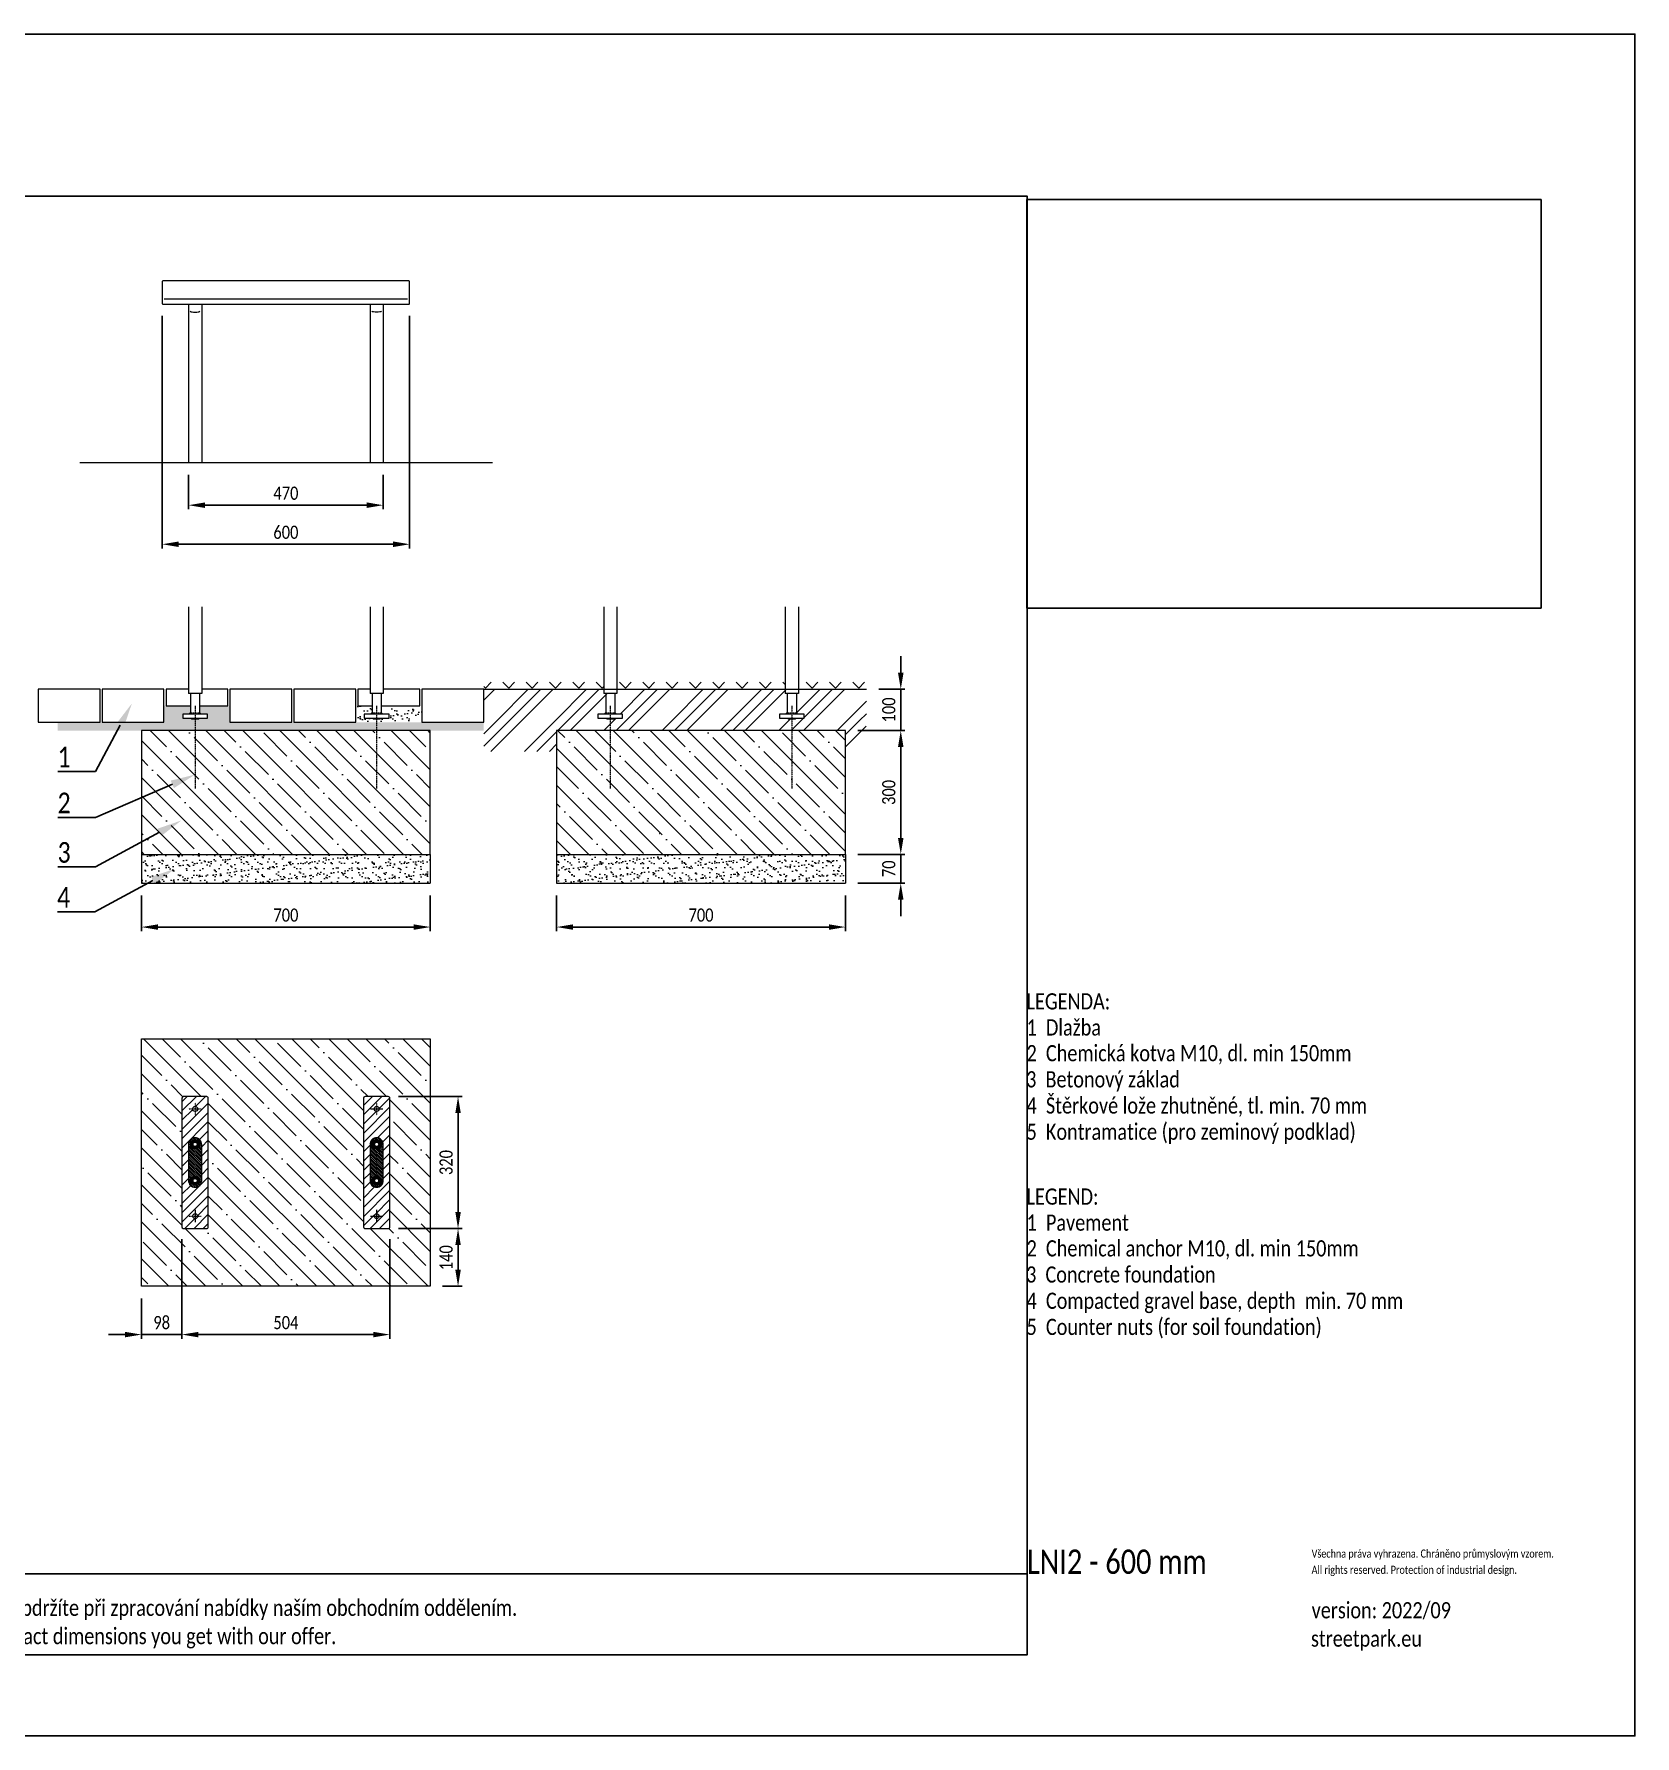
# Model space of a CAD drawing. Header units: millimetres. Extents: x 5064 to 10900, y 3085 to 7211.
# Drawn here: x 7020 to 10900, y 3085 to 7211 of the extents above; entities that cross this region are included whole.
import ezdxf
from ezdxf import colors
from ezdxf.entities.mleader import LeaderData, LeaderLine
from ezdxf.math import Vec2, Vec3

# ---------------------------------------------------------------- set-up
doc = ezdxf.new("R2010")
doc.units = ezdxf.units.MM
doc.header["$LTSCALE"] = 0.3
doc.header["$XCLIPFRAME"] = 2
doc.linetypes.add('DashDot', pattern=[15, 9, -3, 0, -3])
doc.layers.add('Nekreslit', color=6, linetype='Continuous', plot=False)
doc.layers.add('SRAFY', color=251, linetype='Continuous', lineweight=13)
doc.styles.add('Calibri', font='calibri.ttf', dxfattribs={"width": 0.8})
doc.styles.add('SEACAD_Arial', font='calibri.ttf', dxfattribs={"width": 0.8})
doc.dimstyles.new('ISO-25', dxfattribs={"dimtxt": 1.6, "dimasz": 2, "dimexe": 0.5, "dimexo": 1.5, "dimtad": 1, "dimdec": 0, "dimtxsty": 'SEACAD_Arial', "dimcen": 2, "dimadec": 0, "dimazin": 0, "dimtfac": 1, "dimtdec": 0, "dimtmove": 0, "dimatfit": 3, "dimfxl": 1, "dimarcsym": 0})
picture_1 = doc.add_image_def('image1.jpg', size_in_pixel=(1600, 1200))
pattern_1 = [(37.5, (-135.522, 162.386), (-0.800016, 24.470662), [0, -19.304, 0, -21.59, 0, -20.6375]), (7.5, (-135.52, 162.386), (22.47616, 35.84126), [0, -10.414, 0, -17.399, 0, -6.6675]), (327.5, (-151.143, 162.386), (39.54962, 0.07186), [0, -6.35, 0, -22.86, 0, -29.845]), (317.5, (-151.143, 162.386), (38.17782, 11.14647), [0, -3.175, 0, -14.986, 0, -17.145])]
pattern_2 = [(135, (-135.52, 162.386), (-44.90128, -44.90128), []), (135, (-135.52, 207.29), (-44.90128, -44.90128), [79.375, -15.875, 0, -15.875])]
pattern_3 = [(135, (268.2136, 162.3856), (-2.245064, -2.245064), [])]

# ---------------------------------------------------------------- blocks, each defined once
blk = doc.blocks.new('*D175')
at = {"color": 0, "lineweight": -2, "transparency": 16777216}
for p, q in [((9016.3, 5522.9), (9130.4, 5522.9)), ((9120.4, 5482.9), (9120.4, 5262.7)), ((9016.4, 5222.7), (9130.4, 5222.7))]:
    blk.add_line(p, q, dxfattribs=at)
at = {"color": 0, "transparency": 16777216}
for points in [[(9113.7, 5482.9), (9127.1, 5482.9), (9120.4, 5522.9)], [(9113.7, 5262.7), (9127.1, 5262.7), (9120.4, 5222.7)]]:
    blk.add_solid(points, dxfattribs=at)
at = {"layer": 'Defpoints', "color": 0, "transparency": 16777216}
for p in [(8986.3, 5522.9), (8986.4, 5222.7), (9120.4, 5222.7)]:
    blk.add_point(p, dxfattribs=at)
at = {"color": 0, "transparency": 16777216, "insert": (9091.5, 5372.8), "char_height": 32, "attachment_point": 5, "rotation": 90, "style": 'SEACAD_Arial'}
blk.add_mtext('300', dxfattribs=at)
blk = doc.blocks.new('*D176')
at = {"color": 0, "lineweight": -2, "transparency": 16777216}
for p, q in [((9120.4, 5262.7), (9120.4, 5302.7)), ((9016.4, 5222.7), (9130.4, 5222.7)), ((9120.4, 5222.7), (9120.4, 5152.7)), ((9016.3, 5152.7), (9130.4, 5152.7)), ((9120.4, 5112.7), (9120.4, 5072.7))]:
    blk.add_line(p, q, dxfattribs=at)
at = {"color": 0, "transparency": 16777216}
for points in [[(9113.7, 5262.7), (9127.1, 5262.7), (9120.4, 5222.7)], [(9113.7, 5112.7), (9127.1, 5112.7), (9120.4, 5152.7)]]:
    blk.add_solid(points, dxfattribs=at)
at = {"layer": 'Defpoints', "color": 0, "transparency": 16777216}
for p in [(8986.4, 5222.7), (8986.3, 5152.7), (9120.4, 5152.7)]:
    blk.add_point(p, dxfattribs=at)
at = {"color": 0, "transparency": 16777216, "insert": (9091.5, 5187.7), "char_height": 32, "attachment_point": 5, "rotation": 90, "style": 'SEACAD_Arial'}
blk.add_mtext('70', dxfattribs=at)
blk = doc.blocks.new('*D177')
at = {"color": 0, "lineweight": -2, "transparency": 16777216}
for p, q in [((7280, 5122.7), (7280, 5036.4)), ((7980, 5122.7), (7980, 5036.4)), ((7320, 5046.4), (7940, 5046.4))]:
    blk.add_line(p, q, dxfattribs=at)
at = {"color": 0, "transparency": 16777216}
for points in [[(7320, 5053), (7320, 5039.7), (7280, 5046.4)], [(7940, 5053), (7940, 5039.7), (7980, 5046.4)]]:
    blk.add_solid(points, dxfattribs=at)
at = {"layer": 'Defpoints', "color": 0, "transparency": 16777216}
for p in [(7280, 5152.7), (7980, 5152.7), (7980, 5046.4)]:
    blk.add_point(p, dxfattribs=at)
at = {"color": 0, "transparency": 16777216, "insert": (7630, 5075.3), "char_height": 32, "attachment_point": 5, "style": 'SEACAD_Arial'}
blk.add_mtext('700', dxfattribs=at)
blk = doc.blocks.new('*D178')
at = {"color": 0, "lineweight": -2, "transparency": 16777216}
for p, q in [((9120.4, 5662.8), (9120.4, 5702.8)), ((9067, 5622.8), (9130.4, 5622.8)), ((9120.4, 5522.9), (9120.4, 5622.8)), ((9016.3, 5522.9), (9130.4, 5522.9)), ((9120.4, 5482.9), (9120.4, 5442.9))]:
    blk.add_line(p, q, dxfattribs=at)
at = {"color": 0, "transparency": 16777216}
for points in [[(9113.7, 5662.8), (9127.1, 5662.8), (9120.4, 5622.8)], [(9113.7, 5482.9), (9127.1, 5482.9), (9120.4, 5522.9)]]:
    blk.add_solid(points, dxfattribs=at)
at = {"layer": 'Defpoints', "color": 0, "transparency": 16777216}
for p in [(9037, 5622.8), (9120.4, 5622.8), (8986.3, 5522.9)]:
    blk.add_point(p, dxfattribs=at)
at = {"color": 0, "transparency": 16777216, "insert": (9091.5, 5572.8), "char_height": 32, "attachment_point": 5, "rotation": 90, "style": 'SEACAD_Arial'}
blk.add_mtext('100', dxfattribs=at)
blk = doc.blocks.new('*D183')
at = {"color": 0, "lineweight": -2, "transparency": 16777216}
for p, q in [((7330, 6528.5), (7330, 5964.5)), ((7930, 6528.3), (7930, 5964.5)), ((7370, 5974.5), (7890, 5974.5))]:
    blk.add_line(p, q, dxfattribs=at)
at = {"color": 0, "transparency": 16777216}
for points in [[(7370, 5981.2), (7370, 5967.8), (7330, 5974.5)], [(7890, 5981.2), (7890, 5967.8), (7930, 5974.5)]]:
    blk.add_solid(points, dxfattribs=at)
at = {"layer": 'Defpoints', "color": 0, "transparency": 16777216}
for p in [(7330, 6558.5), (7930, 6558.3), (7930, 5974.5)]:
    blk.add_point(p, dxfattribs=at)
at = {"color": 0, "transparency": 16777216, "insert": (7630, 6003.4), "char_height": 32, "attachment_point": 5, "style": 'SEACAD_Arial'}
blk.add_mtext('600', dxfattribs=at)
blk = doc.blocks.new('*D184')
at = {"color": 0, "lineweight": -2, "transparency": 16777216}
for p, q in [((7394, 6142.8), (7394, 6059.2)), ((7866, 6142.8), (7866, 6059.2)), ((7434, 6069.2), (7826, 6069.2))]:
    blk.add_line(p, q, dxfattribs=at)
at = {"color": 0, "transparency": 16777216}
for points in [[(7434, 6075.9), (7434, 6062.5), (7394, 6069.2)], [(7826, 6075.9), (7826, 6062.5), (7866, 6069.2)]]:
    blk.add_solid(points, dxfattribs=at)
at = {"layer": 'Defpoints', "color": 0, "transparency": 16777216}
for p in [(7394, 6172.8), (7866, 6172.8), (7866, 6069.2)]:
    blk.add_point(p, dxfattribs=at)
at = {"color": 0, "transparency": 16777216, "insert": (7630, 6098.1), "char_height": 32, "attachment_point": 5, "style": 'SEACAD_Arial'}
blk.add_mtext('470', dxfattribs=at)
blk = doc.blocks.new('*D185')
at = {"color": 0, "lineweight": -2, "transparency": 16777216}
for p, q in [((7378, 4289.5), (7378, 4048.4)), ((7882, 4289.5), (7882, 4048.4)), ((7418, 4058.4), (7842, 4058.4))]:
    blk.add_line(p, q, dxfattribs=at)
at = {"color": 0, "transparency": 16777216}
for points in [[(7418, 4065), (7418, 4051.7), (7378, 4058.4)], [(7842, 4065), (7842, 4051.7), (7882, 4058.4)]]:
    blk.add_solid(points, dxfattribs=at)
at = {"layer": 'Defpoints', "color": 0, "transparency": 16777216}
for p in [(7378, 4319.5), (7882, 4319.5), (7882, 4058.4)]:
    blk.add_point(p, dxfattribs=at)
at = {"color": 0, "transparency": 16777216, "insert": (7630, 4087.3), "char_height": 32, "attachment_point": 5, "style": 'SEACAD_Arial'}
blk.add_mtext('504', dxfattribs=at)
blk = doc.blocks.new('*D186')
at = {"color": 0, "lineweight": -2, "transparency": 16777216}
for p, q in [((7903, 4635.5), (8057.3, 4635.5)), ((8047.3, 4355.5), (8047.3, 4595.5)), ((7903, 4315.5), (8057.3, 4315.5))]:
    blk.add_line(p, q, dxfattribs=at)
at = {"color": 0, "transparency": 16777216}
for points in [[(8040.7, 4595.5), (8054, 4595.5), (8047.3, 4635.5)], [(8040.7, 4355.5), (8054, 4355.5), (8047.3, 4315.5)]]:
    blk.add_solid(points, dxfattribs=at)
at = {"layer": 'Defpoints', "color": 0, "transparency": 16777216}
for p in [(7873, 4635.5), (8047.3, 4635.5), (7873, 4315.5)]:
    blk.add_point(p, dxfattribs=at)
at = {"color": 0, "transparency": 16777216, "insert": (8018.4, 4475.5), "char_height": 32, "attachment_point": 5, "rotation": 90, "style": 'SEACAD_Arial'}
blk.add_mtext('320', dxfattribs=at)
blk = doc.blocks.new('*D187')
at = {"color": 0, "lineweight": -2, "transparency": 16777216}
for p, q in [((8286.3, 5122.7), (8286.3, 5036.4)), ((8986.3, 5122.7), (8986.3, 5036.4)), ((8326.3, 5046.4), (8946.3, 5046.4))]:
    blk.add_line(p, q, dxfattribs=at)
at = {"color": 0, "transparency": 16777216}
for points in [[(8326.3, 5053), (8326.3, 5039.7), (8286.3, 5046.4)], [(8946.3, 5053), (8946.3, 5039.7), (8986.3, 5046.4)]]:
    blk.add_solid(points, dxfattribs=at)
at = {"layer": 'Defpoints', "color": 0, "transparency": 16777216}
for p in [(8286.3, 5152.7), (8986.3, 5152.7), (8986.3, 5046.4)]:
    blk.add_point(p, dxfattribs=at)
at = {"color": 0, "transparency": 16777216, "insert": (8636.3, 5075.3), "char_height": 32, "attachment_point": 5, "style": 'SEACAD_Arial'}
blk.add_mtext('700', dxfattribs=at)
blk = doc.blocks.new('*D188')
at = {"color": 0, "lineweight": -2, "transparency": 16777216}
for p, q in [((7903, 4315.5), (8057.3, 4315.5)), ((8047.3, 4215.5), (8047.3, 4275.5)), ((8010, 4175.5), (8057.3, 4175.5))]:
    blk.add_line(p, q, dxfattribs=at)
at = {"color": 0, "transparency": 16777216}
for points in [[(8040.7, 4275.5), (8054, 4275.5), (8047.3, 4315.5)], [(8040.7, 4215.5), (8054, 4215.5), (8047.3, 4175.5)]]:
    blk.add_solid(points, dxfattribs=at)
at = {"layer": 'Defpoints', "color": 0, "transparency": 16777216}
for p in [(7873, 4315.5), (8047.3, 4315.5), (7980, 4175.5)]:
    blk.add_point(p, dxfattribs=at)
at = {"color": 0, "transparency": 16777216, "insert": (8018.4, 4244.8), "char_height": 32, "attachment_point": 5, "rotation": 90, "style": 'SEACAD_Arial'}
blk.add_mtext('140', dxfattribs=at)
blk = doc.blocks.new('*D189')
at = {"color": 0, "lineweight": -2, "transparency": 16777216}
for p, q in [((7378, 4289.5), (7378, 4048.4)), ((7280, 4145.5), (7280, 4048.4)), ((7240, 4058.4), (7200, 4058.4)), ((7378, 4058.4), (7280, 4058.4)), ((7418, 4058.4), (7458, 4058.4))]:
    blk.add_line(p, q, dxfattribs=at)
at = {"color": 0, "transparency": 16777216}
for points in [[(7240, 4065), (7240, 4051.7), (7280, 4058.4)], [(7418, 4065), (7418, 4051.7), (7378, 4058.4)]]:
    blk.add_solid(points, dxfattribs=at)
at = {"layer": 'Defpoints', "color": 0, "transparency": 16777216}
for p in [(7378, 4319.5), (7280, 4175.5), (7280, 4058.4)]:
    blk.add_point(p, dxfattribs=at)
at = {"color": 0, "transparency": 16777216, "insert": (7329, 4087.3), "char_height": 32, "attachment_point": 5, "style": 'SEACAD_Arial'}
blk.add_mtext('98', dxfattribs=at)

msp = doc.modelspace()

# ---------------------------------------------------------------- hatches: boundary and pattern name
at = {"lineweight": 5, "true_color": 0x939598}
h = msp.add_hatch(dxfattribs=at)
h.set_pattern_fill('AR-SAND', color=252, scale=0.5)
h.set_pattern_definition(pattern_1)
h.paths.add_polyline_path([(7280, 5222.7), (7280, 5152.7), (7980, 5152.7), (7980, 5222.7)])
at = {"layer": 'SRAFY'}
h = msp.add_hatch(dxfattribs=at)
h.set_pattern_fill('GOST_GROUND', color=256, scale=10)
h.set_pattern_definition([(45, (646.5, 314.47), (141.4214, -9e-15), [200]), (45, (676.5, 314.47), (141.4214, -9e-15), [200]), (45, (706.5, 314.47), (141.4214, -9e-15), [200])])
h.paths.add_polyline_path([(8446.3, 5562.8), (8446.3, 5552.8), (8386.3, 5552.8), (8386.3, 5562.8)])
h.paths.add_polyline_path([(8826.3, 5552.8), (8826.3, 5562.8), (8886.3, 5562.8), (8886.3, 5552.8)])
h.paths.add_polyline_path([(8400.3, 5612.8), (8400.3, 5622.8), (8109.5, 5622.8), (8109.5, 5472.4), (8286.3, 5472.4), (8286.4, 5522.8), (8986.4, 5522.9), (8986.3, 5481.7), (9036.9, 5481.7), (9037, 5622.8), (8432.3, 5622.8), (8432.3, 5612.8)])
h = msp.add_hatch(dxfattribs=at)
h.set_pattern_fill('TERACO', color=256, scale=20)
h.set_pattern_definition([(45, (646.563, 308.175), (-28.28427, 28.28427), [20, -20]), (135, (703.13, 308.175), (-28.28427, -28.28427), [20, -20])])
h.paths.add_polyline_path([(8400.3, 5622.8), (8400.3, 5645.9), (8109.6, 5645.9), (8109.6, 5622.8)])
h.paths.add_polyline_path([(8872.3, 5645.9), (8872.3, 5622.8), (9037, 5622.8), (9037, 5645.9)])
h.paths.add_polyline_path([(8840.3, 5622.8), (8840.3, 5645.9), (8432.3, 5645.9), (8432.3, 5622.8)])
at = {"layer": 'SRAFY', "true_color": 0x939598, "transparency": 33554610}
h = msp.add_hatch(dxfattribs=at)
h.set_pattern_fill('AR-SAND', color=252, scale=0.5)
h.set_pattern_definition(pattern_1)
edge = h.paths.add_edge_path()
edge.add_line((7399, 5582.8), (7334.5, 5582.8))
edge.add_line((7334.5, 5582.8), (7334.5, 5542.8))
edge.add_line((7334.5, 5542.8), (7410, 5542.8))
edge.add_line((7410, 5542.8), (7410, 5550.8))
edge.add_line((7410, 5550.8), (7402, 5550.8))
edge.add_arc((7402, 5551.8), 1, 180, 270, ccw=False)
edge.add_line((7401, 5551.8), (7401, 5552.8))
edge.add_line((7401, 5552.8), (7380, 5552.8))
edge.add_line((7380, 5552.8), (7380, 5562.8))
edge.add_line((7380, 5562.8), (7395, 5562.8))
edge.add_line((7395, 5562.8), (7399, 5566.8))
edge.add_line((7399, 5566.8), (7399, 5582.8))
edge = h.paths.add_edge_path()
edge.add_line((7494.5, 5582.8), (7421, 5582.8))
edge.add_line((7421, 5582.8), (7421, 5566.8))
edge.add_line((7421, 5566.8), (7425, 5562.8))
edge.add_line((7425, 5562.8), (7440, 5562.8))
edge.add_line((7440, 5562.8), (7440, 5552.8))
edge.add_line((7440, 5552.8), (7419, 5552.8))
edge.add_line((7419, 5552.8), (7419, 5551.8))
edge.add_arc((7418, 5551.8), 1, -90, 0, ccw=False)
edge.add_line((7418, 5550.8), (7410, 5550.8))
edge.add_line((7410, 5550.8), (7410, 5542.8))
edge.add_line((7410, 5542.8), (7494.5, 5542.8))
edge.add_line((7494.5, 5542.8), (7494.5, 5582.8))
h.paths.add_polyline_path([(7077, 5542.8), (7077, 5522.9), (7107.5, 5522.8), (7227.5, 5522.7), (7227.5, 5542.8)])
h.paths.add_polyline_path([(8109.7, 5522.5), (8109.7, 5542.8), (7227.5, 5542.8), (7227.5, 5522.7), (7357.5, 5522.5)])
h = msp.add_hatch(dxfattribs=at)
h.set_pattern_fill('AR-SAND', color=252, scale=0.5)
h.set_pattern_definition(pattern_1)
h.paths.add_polyline_path([(7959.5, 5582.8), (7861, 5582.8), (7861, 5566.8), (7865, 5562.8), (7880, 5562.8), (7880, 5552.8), (7859, 5552.8), (7859, 5551.8, -0.414214), (7858, 5550.8), (7850, 5550.8), (7850, 5542.8), (7959.5, 5542.8)])
h.paths.add_polyline_path([(7839, 5582.8), (7799.5, 5582.8), (7799.5, 5542.8), (7850, 5542.8), (7850, 5550.8), (7842, 5550.8, -0.414214), (7841, 5551.8), (7841, 5552.8), (7820, 5552.8), (7820, 5562.8), (7835, 5562.8), (7839, 5566.8)])
h = msp.add_hatch(dxfattribs=at)
h.set_pattern_fill('ANSI35', color=252, scale=10, angle=90)
h.set_pattern_definition(pattern_2)
h.paths.add_polyline_path([(7280, 5222.7), (7980, 5222.7), (7980, 5522.7), (7280, 5523)])
h = msp.add_hatch(dxfattribs=at)
h.set_pattern_fill('ANSI35', color=252, scale=10, angle=90)
h.set_pattern_definition(pattern_2)
h.paths.add_polyline_path([(8286.3, 5222.7), (8986.4, 5222.7), (8986.3, 5522.7), (8286.3, 5523)])
h = msp.add_hatch(dxfattribs=at)
h.set_pattern_fill('AR-SAND', color=252, scale=0.5)
h.set_pattern_definition(pattern_1)
h.paths.add_polyline_path([(8286.3, 5222.7), (8286.3, 5152.7), (8986.3, 5152.7), (8986.3, 5222.7)])
h = msp.add_hatch(dxfattribs=at)
h.set_pattern_fill('ANSI35', color=252, scale=10, angle=90)
h.set_pattern_definition(pattern_2)
h.paths.add_polyline_path([(7280, 4775.5), (7280, 4175.5), (7980, 4175.5), (7980, 4775.5)])
h.paths.add_polyline_path([(7383.1, 4315.7), (7438, 4315.5, 0.414214), (7442, 4319.5), (7442, 4631.5, 0.414214), (7438, 4635.5), (7382, 4635.5, 0.419938), (7378, 4631.4), (7378, 4319.5, 0.498282)], flags=16)
h.paths.add_polyline_path([(7823.1, 4315.7), (7878, 4315.5, 0.414214), (7882, 4319.5), (7882, 4631.5, 0.414214), (7878, 4635.5), (7822, 4635.5, 0.419938), (7818, 4631.4), (7818, 4319.5, 0.498282)], flags=16)
h.paths.add_polyline_path([(7404, 4605.5, -1), (7416, 4605.5, -1)], flags=0)
h.paths.add_polyline_path([(7856, 4605.5, -1), (7844, 4605.5, -1)], flags=0)
h.paths.add_polyline_path([(7426, 4519.5), (7426, 4431.5, -0.414214), (7410, 4415.5, -0.414214), (7394, 4431.5), (7394, 4519.5, -0.414214), (7410, 4535.5, -0.414214)], flags=0)
h.paths.add_polyline_path([(7850, 4535.5, -0.414214), (7866, 4519.5), (7866, 4431.5, -0.414214), (7850, 4415.5, -0.414214), (7834, 4431.5), (7834, 4519.5, -0.414214)], flags=0)
h.paths.add_polyline_path([(7421, 4519.5, -1), (7399, 4519.5, -1)], flags=0)
h.paths.add_polyline_path([(7861, 4519.5, -1), (7839, 4519.5, -1)], flags=0)
h.paths.add_polyline_path([(7405, 4519.5, -1), (7415, 4519.5, -1)], flags=0)
h.paths.add_polyline_path([(7855, 4519.5, -1), (7845, 4519.5, -1)], flags=0)
h.paths.add_polyline_path([(7421, 4431.5, -1), (7399, 4431.5, -1)], flags=0)
h.paths.add_polyline_path([(7861, 4431.5, -1), (7839, 4431.5, -1)], flags=0)
h.paths.add_polyline_path([(7415, 4431.5, -1), (7405, 4431.5, -1)], flags=0)
h.paths.add_polyline_path([(7855, 4431.5, -1), (7845, 4431.5, -1)], flags=0)
h.paths.add_polyline_path([(7416, 4345.5, -1), (7404, 4345.5, -1)], flags=0)
h.paths.add_polyline_path([(7856, 4345.5, -1), (7844, 4345.5, -1)], flags=0)
h = msp.add_hatch(dxfattribs=at)
h.set_pattern_fill('ANSI31', color=252, scale=5)
h.set_pattern_definition([(45, (268.214, 162.386), (-11.22532, 11.22532), [])])
h.paths.add_polyline_path([(7442, 4631.5, 0.414214), (7438, 4635.5), (7382, 4635.5, 0.419938), (7378, 4631.4), (7378, 4319.5, 0.498282), (7383.1, 4315.7), (7438, 4315.5, 0.414214), (7442, 4319.5)])
h.paths.add_polyline_path([(7410, 4535.5, -0.414214), (7426, 4519.5), (7426, 4431.5, -0.414214), (7410, 4415.5, -0.414214), (7394, 4431.5), (7394, 4519.5, -0.414214)], flags=16)
h.paths.add_polyline_path([(7421, 4519.5, -1), (7399, 4519.5, -1)], flags=0)
h.paths.add_polyline_path([(7415, 4519.5, -1), (7405, 4519.5, -1)], flags=0)
h.paths.add_polyline_path([(7404, 4605.5, -1), (7416, 4605.5, -1)], flags=16)
h.paths.add_polyline_path([(7421, 4431.5, -1), (7399, 4431.5, -1)], flags=0)
h.paths.add_polyline_path([(7415, 4431.5, -1), (7405, 4431.5, -1)], flags=0)
h.paths.add_polyline_path([(7416, 4345.5, -1), (7404, 4345.5, -1)], flags=16)
h = msp.add_hatch(dxfattribs=at)
h.set_pattern_fill('ANSI31', color=252, scale=5)
h.set_pattern_definition([(45, (-135.522, 162.386), (-11.22532, 11.22532), [])])
h.paths.add_polyline_path([(7882, 4631.5, 0.414214), (7878, 4635.5), (7850, 4635.5), (7850, 4611.5, -0.414214), (7856, 4605.5, -1), (7844, 4605.5, -0.414214), (7850, 4611.5), (7850, 4635.5), (7822, 4635.5, 0.419938), (7818, 4631.4), (7818, 4319.5, 0.333306), (7820.9, 4315.7), (7878, 4315.5, 0.414214), (7882, 4319.5)])
h.paths.add_polyline_path([(7866, 4519.5), (7866, 4431.5, -0.414214), (7850, 4415.5, -0.414214), (7834, 4431.5), (7834, 4519.5, -0.414214), (7850, 4535.5, -0.414214)], flags=16)
h.paths.add_polyline_path([(7861, 4519.5, -1), (7839, 4519.5, -1)], flags=0)
h.paths.add_polyline_path([(7855, 4519.5, -1), (7845, 4519.5, -1)], flags=0)
h.paths.add_polyline_path([(7861, 4431.5, -1), (7839, 4431.5, -1)], flags=0)
h.paths.add_polyline_path([(7855, 4431.5, -1), (7845, 4431.5, -1)], flags=0)
h.paths.add_polyline_path([(7856, 4345.5, -1), (7844, 4345.5, -1)], flags=16)
at = {"layer": 'SRAFY', "true_color": 0x939598, "transparency": 33554559}
h = msp.add_hatch(dxfattribs=at)
h.set_pattern_fill('ANSI31', color=252, angle=90)
h.set_pattern_definition(pattern_3)
h.paths.add_polyline_path([(7426, 4519.5, 0.414214), (7410, 4535.5, 0.414214), (7394, 4519.5), (7394, 4431.5, 0.414214), (7410, 4415.5, 0.414214), (7426, 4431.5)])
h.paths.add_polyline_path([(7399, 4519.5, -1), (7421, 4519.5, -1)], flags=16)
h.paths.add_polyline_path([(7405, 4519.5, -1), (7415, 4519.5, -1)], flags=0)
h.paths.add_polyline_path([(7421, 4431.5, -1), (7399, 4431.5, -1)], flags=16)
h.paths.add_polyline_path([(7415, 4431.5, -1), (7405, 4431.5, -1)], flags=0)
at = {"layer": 'SRAFY', "true_color": 0x636466, "transparency": 33554559}
h = msp.add_hatch(dxfattribs=at)
h.set_pattern_fill('ANSI31', color=251, scale=0.5)
h.set_pattern_definition([(45, (268.2136, 162.3856), (-1.12253202, 1.12253202), [])])
h.paths.add_polyline_path([(7421, 4519.5, 1), (7399, 4519.5, 1)])
h.paths.add_polyline_path([(7405, 4519.5, -1), (7415, 4519.5, -1)], flags=16)
h.paths.add_polyline_path([(7421, 4431.5, 1), (7399, 4431.5, 1)])
h.paths.add_polyline_path([(7415, 4431.5, 1), (7405, 4431.5, 1)], flags=16)
at = {"layer": 'SRAFY', "true_color": 0x939598, "transparency": 33554559}
h = msp.add_hatch(dxfattribs=at)
h.set_pattern_fill('ANSI31', color=252, angle=90)
h.set_pattern_definition(pattern_3)
h.paths.add_polyline_path([(7866, 4519.5, 0.414214), (7850, 4535.5, 0.414214), (7834, 4519.5), (7834, 4431.5, 0.414214), (7850, 4415.5, 0.414214), (7866, 4431.5)])
h.paths.add_polyline_path([(7861, 4431.5, -1), (7839, 4431.5, -1)], flags=16)
h.paths.add_polyline_path([(7839, 4519.5, -1), (7861, 4519.5, -1)], flags=16)
h.paths.add_polyline_path([(7855, 4431.5, -1), (7845, 4431.5, -1)], flags=0)
h.paths.add_polyline_path([(7845, 4519.5, -1), (7855, 4519.5, -1)], flags=0)
at = {"layer": 'SRAFY', "true_color": 0x636466, "transparency": 33554559}
h = msp.add_hatch(dxfattribs=at)
h.set_pattern_fill('ANSI31', color=251, scale=0.5)
h.set_pattern_definition([(45, (-135.5215, 162.3856), (-1.12253202, 1.12253202), [])])
h.paths.add_polyline_path([(7861, 4519.5, 1), (7839, 4519.5, 1)])
h.paths.add_polyline_path([(7845, 4519.5, -1), (7855, 4519.5, -1)], flags=16)
h.paths.add_polyline_path([(7839, 4431.5, 1), (7861, 4431.5, 1)])
h.paths.add_polyline_path([(7855, 4431.5, 1), (7845, 4431.5, 1)], flags=16)

# ---------------------------------------------------------------- linework, layer by layer
at = {"linetype": 'ByBlock', "lineweight": 15}
for p, q in [((7335.1, 6569.4), (7925.1, 6569.4)), ((7394, 6556.5), (7394, 6172.8)), ((7426, 6556.5), (7426, 6172.8)), ((7834, 6556.5), (7834, 6172.8)), ((7866, 6556.5), (7866, 6172.8)), ((7394, 5822.8), (7394, 5612.8)), ((7426, 5822.8), (7426, 5612.8)), ((7834, 5822.8), (7834, 5612.8)), ((7866, 5822.8), (7866, 5612.8)), ((8400.3, 5822.8), (8400.3, 5612.8)), ((8432.3, 5822.8), (8432.3, 5612.8)), ((8840.3, 5822.8), (8840.3, 5612.8)), ((8872.3, 5822.8), (8872.3, 5612.8)), ((7426, 5612.8), (7394, 5612.8)), ((7399, 5612.8), (7399, 5562.8)), ((7421, 5612.8), (7421, 5562.8)), ((7866, 5612.8), (7834, 5612.8)), ((7839, 5612.8), (7839, 5562.8)), ((7861, 5612.8), (7861, 5562.8)), ((8432.3, 5612.8), (8400.3, 5612.8)), ((8405.3, 5612.8), (8405.3, 5562.8)), ((8427.3, 5612.8), (8427.3, 5562.8)), ((8872.3, 5612.8), (8840.3, 5612.8)), ((8845.3, 5612.8), (8845.3, 5562.8)), ((8867.3, 5612.8), (8867.3, 5562.8)), ((7395, 5562.8), (7399, 5566.8)), ((7401, 5552.8), (7401, 5551.8)), ((7402, 5566.8), (7402, 5562.8)), ((7418, 5550.8), (7402, 5550.8)), ((7406, 5566.8), (7406, 5562.8)), ((7410, 5566.8), (7410, 5562.8)), ((7414, 5566.8), (7414, 5562.8)), ((7418, 5566.8), (7418, 5562.8)), ((7419, 5552.8), (7419, 5551.8)), ((7425, 5562.8), (7421, 5566.8)), ((7835, 5562.8), (7839, 5566.8)), ((7841, 5552.8), (7841, 5551.8)), ((7842, 5566.8), (7842, 5562.8)), ((7858, 5550.8), (7842, 5550.8)), ((7846, 5566.8), (7846, 5562.8)), ((7850, 5566.8), (7850, 5562.8)), ((7854, 5566.8), (7854, 5562.8)), ((7858, 5566.8), (7858, 5562.8)), ((7859, 5552.8), (7859, 5551.8)), ((7865, 5562.8), (7861, 5566.8)), ((8401.3, 5562.8), (8405.3, 5566.8)), ((8407.3, 5552.8), (8407.3, 5551.8)), ((8408.3, 5566.8), (8408.3, 5562.8)), ((8424.3, 5550.8), (8408.3, 5550.8)), ((8412.3, 5566.8), (8412.3, 5562.8)), ((8416.3, 5566.8), (8416.3, 5562.8)), ((8420.3, 5566.8), (8420.3, 5562.8)), ((8424.3, 5566.8), (8424.3, 5562.8)), ((8425.3, 5552.8), (8425.3, 5551.8)), ((8431.3, 5562.8), (8427.3, 5566.8)), ((8841.3, 5562.8), (8845.3, 5566.8)), ((8847.3, 5552.8), (8847.3, 5551.8)), ((8848.3, 5566.8), (8848.3, 5562.8)), ((8864.3, 5550.8), (8848.3, 5550.8)), ((8852.3, 5566.8), (8852.3, 5562.8)), ((8856.3, 5566.8), (8856.3, 5562.8)), ((8860.3, 5566.8), (8860.3, 5562.8)), ((8864.3, 5566.8), (8864.3, 5562.8)), ((8865.3, 5552.8), (8865.3, 5551.8)), ((8871.3, 5562.8), (8867.3, 5566.8))]:
    msp.add_line(p, q, dxfattribs=at)
at = {"color": 252, "lineweight": 5, "true_color": 0x939598}
for p, q in [((7130.8, 6172.8), (8130.8, 6172.8)), ((8109.5, 5622.8), (9037, 5622.8))]:
    msp.add_line(p, q, dxfattribs=at)
at = {"linetype": 'DashDot', "lineweight": 9}
for p, q in [((7410, 5582.8), (7410, 5382.5)), ((7850, 5582.8), (7850, 5382.5)), ((8416.3, 5582.8), (8416.3, 5382.5)), ((8856.3, 5582.8), (8856.3, 5382.5))]:
    msp.add_line(p, q, dxfattribs=at)
at = {"linetype": 'DashDot', "lineweight": 9, "ltscale": 0.05}
for p, q in [((7395, 4605.5), (7425, 4605.5)), ((7410, 4620.5), (7410, 4590.5)), ((7835, 4605.5), (7865, 4605.5)), ((7850, 4620.5), (7850, 4590.5)), ((7395, 4345.5), (7425, 4345.5)), ((7410, 4360.5), (7410, 4330.5)), ((7835, 4345.5), (7865, 4345.5)), ((7850, 4360.5), (7850, 4330.5))]:
    msp.add_line(p, q, dxfattribs=at)
at = {"linetype": 'ByBlock', "lineweight": 15}
msp.add_lwpolyline([(7930, 6610.8, 0.414214), (7928, 6612.8), (7332.1, 6612.8, 0.414214), (7330.1, 6610.8), (7330.1, 6558.5, 0.414214), (7332.1, 6556.5), (7928, 6556.5, 0.414214), (7930, 6558.5), (7930, 6610.8)], format="xyb", dxfattribs=at)
at = {"color": 252, "lineweight": 5, "true_color": 0x939598}
for points in [[(7029.5, 5542.8), (7179.5, 5542.8), (7179.5, 5622.8), (7029.5, 5622.8)], [(7184.5, 5542.8), (7334.5, 5542.8), (7334.5, 5622.8), (7184.5, 5622.8)], [(7494.5, 5542.8), (7644.5, 5542.8), (7644.5, 5622.8), (7494.5, 5622.8)], [(7649.5, 5542.8), (7799.5, 5542.8), (7799.5, 5622.8), (7649.5, 5622.8)], [(7959.5, 5542.8), (8109.5, 5542.8), (8109.5, 5622.8), (7959.5, 5622.8)], [(7280, 5222.7), (7980, 5222.7), (7980, 5522.7), (7280, 5523)], [(8286.3, 5222.7), (8986.4, 5222.7), (8986.3, 5522.7), (8286.3, 5523)], [(7280, 4775.5), (7980, 4775.5), (7980, 4175.5), (7280, 4175.5)]]:
    msp.add_lwpolyline(points, close=True, dxfattribs=at)
for points in [[(7394, 5622.8), (7339.5, 5622.8), (7339.5, 5582.8), (7399, 5582.8)], [(7421, 5582.8), (7489.5, 5582.8), (7489.5, 5622.8), (7426, 5622.8)], [(7834, 5622.8), (7804.5, 5622.8), (7804.5, 5582.8), (7839, 5582.8)], [(7861, 5582.8), (7954.5, 5582.8), (7954.5, 5622.8), (7866, 5622.8)]]:
    msp.add_lwpolyline(points, dxfattribs=at)
at = {"linetype": 'ByBlock', "lineweight": 15}
for points in [[(7380, 5552.8), (7440, 5552.8), (7440, 5562.8), (7380, 5562.8)], [(7820, 5552.8), (7880, 5552.8), (7880, 5562.8), (7820, 5562.8)], [(8386.3, 5552.8), (8446.3, 5552.8), (8446.3, 5562.8), (8386.3, 5562.8)], [(8826.3, 5552.8), (8886.3, 5552.8), (8886.3, 5562.8), (8826.3, 5562.8)]]:
    msp.add_lwpolyline(points, close=True, dxfattribs=at)
for points in [[(7442, 4319.5), (7442, 4631.5, 0.414214), (7438, 4635.5), (7382, 4635.5, 0.40851), (7378, 4631.6), (7378, 4319.5, 0.333305), (7380.9, 4315.7), (7438, 4315.5, 0.414214)], [(7882, 4319.5), (7882, 4631.5, 0.414214), (7878, 4635.5), (7822, 4635.5, 0.40851), (7818, 4631.6), (7818, 4319.5, 0.333305), (7820.9, 4315.7), (7878, 4315.5, 0.414214)], [(7426, 4431.5), (7426, 4519.5, 0.414214), (7410, 4535.5), (7410, 4535.5, 0.414214), (7394, 4519.5), (7394, 4431.5, 0.414214), (7410, 4415.5), (7410, 4415.5, 0.414214)], [(7866, 4431.5), (7866, 4519.5, 0.414214), (7850, 4535.5), (7850, 4535.5, 0.414214), (7834, 4519.5), (7834, 4431.5, 0.414214), (7850, 4415.5), (7850, 4415.5, 0.414214)]]:
    msp.add_lwpolyline(points, format="xyb", close=True, dxfattribs=at)
at = {"linetype": 'Continuous'}
for centre in [(9037, 5622.8), (9037, 5622.8), (8536.3, 5272.7)]:
    msp.add_circle(centre, 0.01, dxfattribs=at)
at = {"linetype": 'ByBlock', "lineweight": 15}
for centre, radius in [((7410, 4605.5), 6), ((7850, 4605.5), 6), ((7410, 4519.5), 5), ((7850, 4519.5), 5), ((7410, 4431.5), 5), ((7850, 4431.5), 5), ((7410, 4345.5), 6), ((7850, 4345.5), 6)]:
    msp.add_circle(centre, radius, dxfattribs=at)
at = {"linetype": 'ByBlock', "lineweight": 15, "ltscale": 20}
for centre in [(7410, 4519.5), (7850, 4519.5), (7410, 4431.5), (7850, 4431.5)]:
    msp.add_circle(centre, 11, dxfattribs=at)
at = {"linetype": 'ByBlock', "lineweight": 15}
for centre, start, end in [((7402, 5551.8), 180, 270), ((7418, 5551.8), 270, 0), ((7842, 5551.8), 180, 270), ((7858, 5551.8), 270, 0), ((8408.3, 5551.8), 180, 270), ((8424.3, 5551.8), 270, 0), ((8848.3, 5551.8), 180, 270), ((8864.3, 5551.8), 270, 0)]:
    msp.add_arc(centre, 1, start, end, dxfattribs=at)
msp.add_ellipse((7410, 6540), major_axis=(-12, 0), ratio=0.25, start_param=0.25268, end_param=2.888912, dxfattribs=at)
at = {"linetype": 'ByBlock', "lineweight": 15, "extrusion": (0, 0, -1)}
msp.add_ellipse((7850, 6540), major_axis=(12, 0), ratio=0.25, start_param=0.25268, end_param=2.888912, dxfattribs=at)
at = {"layer": 'Nekreslit'}
msp.add_line((5457.4, 3478.3), (9426.4, 3478.3), dxfattribs=at)
for points in [[(5064.4, 3085.3), (10900, 3085.3), (10900, 7211.5), (5064.4, 7211.5)], [(5457.4, 3281.8), (9426.4, 3281.8), (9426.4, 6818.5), (5457.4, 6818.5)]]:
    msp.add_lwpolyline(points, close=True, dxfattribs=at)
at = {"layer": 'SRAFY', "color": 252, "lineweight": 5, "true_color": 0x939598}
for p, q in [((7280, 5222.7), (7280, 5152.7)), ((7980, 5222.7), (7980, 5152.7)), ((8286.3, 5222.7), (8286.3, 5152.7)), ((8986.3, 5222.7), (8986.3, 5152.7)), ((7280, 5152.7), (7980, 5152.7)), ((8286.3, 5152.7), (8986.3, 5152.7))]:
    msp.add_line(p, q, dxfattribs=at)

# ---------------------------------------------------------------- texts
at = {"style": 'Calibri', "width": 0.8}
for s, height, p in [('LEGENDA:', 39.3, (9425.3, 4846.6)), ('1  Dlažba', 39.3, (9425.3, 4783.4)), ('2  Chemická kotva M10, dl. min 150mm', 39.297, (9425.3, 4721)), ('3  Betonový základ', 39.297, (9424.2, 4657.6)), ('4  Štěrkové lože zhutněné, tl. min. 70 mm', 39.297, (9425.3, 4594.1)), ('5  Kontramatice (pro zeminový podklad)', 39.297, (9425.3, 4530.6)), ('LEGEND:', 39.3, (9425.3, 4373.3)), ('1  Pavement', 39.297, (9425.3, 4310.2)), ('2  Chemical anchor M10, dl. min 150mm', 39.297, (9425.3, 4247.8)), ('3  Concrete foundation', 39.297, (9424.2, 4184.4)), ('4  Compacted gravel base, depth  min. 70 mm', 39.297, (9425.3, 4120.8)), ('5  Counter nuts (for soil foundation)', 39.297, (9425.3, 4057.4)), ('LNI2 - 600 mm ', 58.946, (9426.4, 3478.3)), ('Všechna práva vyhrazena. Chráněno průmyslovým vzorem.', 19.649, (10116.3, 3517.6)), ('All rights reserved. Protection of industrial design.', 19.649, (10116.3, 3478.3)), ('Rozměry výrobků, základů a kotvení jsou pouze orientační. Přesné rozměry obdržíte při zpracování nabídky naším obchodním oddělením.', 39.2953, (5462.7, 3376.4)), ('version: 2022/09', 39.297, (10116.3, 3370.4)), ('Dimensions of products, fundations and anchors are informative only. The exact dimensions you get with our offer.', 39.2953, (5461.1, 3307.8)), ('streetpark.eu', 39.297, (10114.8, 3301.7))]:
    msp.add_text(s, height=height, dxfattribs=at).set_placement(p)

# ---------------------------------------------------------------- dimensions: what is measured, and where the dimension line sits
for base, p1, p2, picture, middle in [((7930, 5974.5), (7330, 6558.5), (7930, 6558.3), '*D183', (7630, 6003.4)), ((7280, 4058.4), (7378, 4319.5), (7280, 4175.5), '*D189', (7329, 4087.3)), ((7882, 4058.4), (7378, 4319.5), (7882, 4319.5), '*D185', (7630, 4087.3))]:
    dim = msp.add_linear_dim(base=base, p1=p1, p2=p2, dimstyle='ISO-25')
    dim.commit()
    dim.dimension.update_dxf_attribs({"geometry": picture, "text_midpoint": middle})
dim = msp.add_linear_dim(base=(7866, 6069.2), p1=(7394, 6172.8), p2=(7866, 6172.8), dimstyle='ISO-25', override={"dimrnd": 10})
dim.commit()
dim.dimension.update_dxf_attribs({"geometry": '*D184', "text_midpoint": (7630, 6069.2), "dimtype": 160})
for base, p1, p2, picture, middle in [((9120.4, 5622.8), (8986.3, 5522.9), (9037, 5622.8), '*D178', (9091.5, 5572.8)), ((8047.3, 4635.5), (7873, 4315.5), (7873, 4635.5), '*D186', (8018.4, 4475.5))]:
    dim = msp.add_linear_dim(base=base, p1=p1, p2=p2, angle=90, dimstyle='ISO-25')
    dim.commit()
    dim.dimension.update_dxf_attribs({"geometry": picture, "text_midpoint": middle})
for base, p1, p2, override, picture, middle in [((9120.4, 5222.7), (8986.3, 5522.9), (8986.4, 5222.7), {"dimscale": 0}, '*D175', (9091.5, 5372.8)), ((9120.4, 5152.7), (8986.4, 5222.7), (8986.3, 5152.7), {"dimscale": 0, "dimtmove": 1}, '*D176', (9091.5, 5187.7))]:
    dim = msp.add_linear_dim(base=base, p1=p1, p2=p2, angle=90, dimstyle='ISO-25', override=override)
    dim.commit()
    dim.dimension.update_dxf_attribs({"geometry": picture, "text_midpoint": middle})
for base, p1, p2, picture, middle in [((7980, 5046.4), (7280, 5152.7), (7980, 5152.7), '*D177', (7630, 5075.3)), ((8986.3, 5046.4), (8286.3, 5152.7), (8986.3, 5152.7), '*D187', (8636.3, 5075.3))]:
    dim = msp.add_linear_dim(base=base, p1=p1, p2=p2, dimstyle='ISO-25', override={"dimscale": 0, "dimtix": 0, "dimtofl": 1, "dimtmove": 0, "dimatfit": 3})
    dim.commit()
    dim.dimension.update_dxf_attribs({"geometry": picture, "text_midpoint": middle})
dim = msp.add_linear_dim(base=(8047.3, 4315.5), p1=(7980, 4175.5), p2=(7873, 4315.5), angle=90, dimstyle='ISO-25')
dim.commit()
dim.dimension.update_dxf_attribs({"geometry": '*D188', "text_midpoint": (8047.3, 4244.8), "dimtype": 160})

# ---------------------------------------------------------------- pictures from other files: only their frames are drawn
at = {"color": 7, "true_color": 0xffffff}
image = msp.add_image(picture_1, insert=(9366.6, 5710.6), size_in_units=(2188.1, 1641.1), dxfattribs=at)
image.set_boundary_path([(42.97, 395.62), (954.7, 1119.65)])

# ---------------------------------------------------------------- leaders
ml = msp.add_multileader_mtext('Standard')
ml.set_content('1', color=256, style='SEACAD_Arial')
ml.set_leader_properties()
ml.build(insert=Vec2(0, 0))
ml.multileader.update_dxf_attribs({"text_right_attachment_type": 6, "dogleg_length": 2, "arrow_head_size": 60, "scale": 20})
ctx = ml.context
ctx.base_point, ctx.scale, ctx.char_height, ctx.arrow_head_size, ctx.landing_gap_size, ctx.plane_origin = Vec3(7065, 5458.9), 20, 50, 60, 20, Vec3(6808, 5623)
ctx.right_attachment, ctx.text_align_type = 6, 2
notes = []
notes.append((ctx, [(1, (1, 1, 0), (7168.2, 5423.9), (-1, 0), 40, [(0, [(7256.7, 5588.4)], 0, [])])]))
ctx.mtext.insert, ctx.mtext.alignment, ctx.mtext.flow_direction = Vec3(7108.2, 5483.9), 3, 5
ml = msp.add_multileader_mtext('Standard')
ml.set_content('2', color=256, style='SEACAD_Arial')
ml.set_leader_properties()
ml.build(insert=Vec2(0, 0))
ml.multileader.update_dxf_attribs({"text_right_attachment_type": 6, "dogleg_length": 2, "arrow_head_size": 60, "scale": 20})
ctx = ml.context
ctx.base_point, ctx.scale, ctx.char_height, ctx.arrow_head_size, ctx.landing_gap_size, ctx.plane_origin = Vec3(7063.3, 5347.4), 20, 50, 60, 20, Vec3(6728.5, 5388.4)
ctx.right_attachment, ctx.text_align_type = 6, 2
notes.append((ctx, [(1, (1, 1, 0), (7168.2, 5312.4), (-1, 0), 40, [(0, [(7410, 5416.1)], 0, [])])]))
ctx.mtext.insert, ctx.mtext.alignment, ctx.mtext.flow_direction = Vec3(7108.2, 5372.4), 3, 5
ml = msp.add_multileader_mtext('Standard')
ml.set_content('3', color=256, style='SEACAD_Arial')
ml.set_leader_properties()
ml.build(insert=Vec2(0, 0))
ml.multileader.update_dxf_attribs({"text_right_attachment_type": 6, "dogleg_length": 2, "arrow_head_size": 60, "scale": 20})
ctx = ml.context
ctx.base_point, ctx.scale, ctx.char_height, ctx.arrow_head_size, ctx.landing_gap_size, ctx.plane_origin = Vec3(7063.3, 5227), 20, 50, 60, 20, Vec3(6727.4, 5175.5)
ctx.right_attachment, ctx.text_align_type = 6, 2
notes.append((ctx, [(1, (1, 1, 0), (7168.2, 5192.4), (-1, 0), 40, [(0, [(7376.4, 5304.7)], 0, [])])]))
ctx.mtext.insert, ctx.mtext.alignment, ctx.mtext.flow_direction = Vec3(7108.2, 5252.4), 3, 5
ml = msp.add_multileader_mtext('Standard')
ml.set_content('4', color=256, style='SEACAD_Arial')
ml.set_leader_properties()
ml.build(insert=Vec2(0, 0))
ml.multileader.update_dxf_attribs({"text_right_attachment_type": 6, "dogleg_length": 2, "arrow_head_size": 60, "scale": 20})
ctx = ml.context
ctx.base_point, ctx.scale, ctx.char_height, ctx.arrow_head_size, ctx.landing_gap_size, ctx.plane_origin = Vec3(7058.5, 5118.3), 20, 50, 60, 20, Vec3(6648.3, 5228.8)
ctx.right_attachment, ctx.text_align_type = 6, 2
notes.append((ctx, [(1, (1, 1, 0), (7167.1, 5083.4), (-1, 0), 40, [(0, [(7360.7, 5187.7)], 0, [])])]))
ctx.mtext.insert, ctx.mtext.alignment, ctx.mtext.flow_direction = Vec3(7107.1, 5143.4), 3, 5
for ctx, leaders in notes:
    for number, flags, end, landing, length, lines in leaders:
        leader = LeaderData()
        leader.index, (leader.has_last_leader_line, leader.has_dogleg_vector, leader.attachment_direction) = number, flags
        leader.last_leader_point, leader.dogleg_vector, leader.dogleg_length = Vec3(end), Vec3(landing), length
        for number, points, colour, breaks in lines:
            line = LeaderLine()
            line.index, line.vertices, line.color, line.breaks = number, Vec3.list(points), colors.encode_raw_color(colour), breaks
            leader.lines.append(line)
        ctx.leaders.append(leader)

doc.saveas('drawing.dxf')
